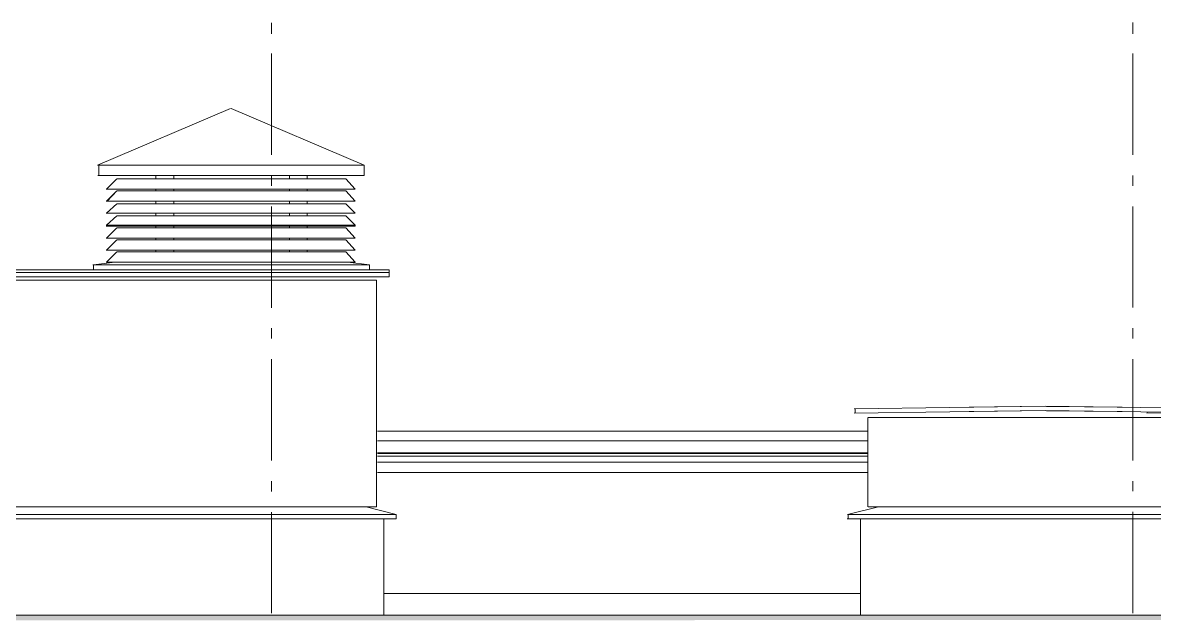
# Model space of a CAD drawing. Header units: millimetres. Extents: x -135211 to 49383, y -8033 to 228499.
# Drawn here: x -13222 to -7641, y 61668 to 64591 of the extents above; entities that cross this region are included whole.
import ezdxf

# ---------------------------------------------------------------- set-up
doc = ezdxf.new("R2010")
doc.units = ezdxf.units.MM
doc.layers.add('PDF _Геометрия', color=7, linetype='Continuous', true_color=0x1d1d1d)
doc.layers.add('PDF _Сплошная заливка', color=7, linetype='Continuous', true_color=0xffffff)

msp = doc.modelspace()

# ---------------------------------------------------------------- hatches: boundary and pattern name
at = {"layer": 'PDF _Сплошная заливка', "transparency": 33554559}
h = msp.add_hatch(color=256, dxfattribs=at)
h.paths.add_polyline_path([(-25691.9, 61763.6), (-25780.5, 61766.9), (-25912.9, 61766.9), (-25912.9, 61742.4), (-25806.2, 61742.4), (-25691.9, 61738.2), (-25581.8, 61734), (-25353.2, 61725.5), (-25243.2, 61721.3), (-25014.6, 61712.8), (-24904.5, 61708.6), (-24676, 61700.1), (-24565.9, 61695.9), (-24451.6, 61691.6), (-24341.5, 61687.4), (-24227.2, 61683.2), (-24117.2, 61679), (-24002.9, 61674.7), (-23892.8, 61670.5), (-23892.8, 61695.9), (-24002.9, 61700.1), (-24117.2, 61704.3), (-24227.2, 61708.6), (-24455.8, 61717), (-24565.9, 61721.3), (-24680.2, 61725.5), (-24790.2, 61729.7), (-25018.8, 61738.2), (-25128.9, 61742.4), (-25243.2, 61746.7), (-25353.2, 61750.9), (-25581.8, 61759.4)])
h.paths.add_polyline_path([(-263.8, 61742.4), (-263.8, 61766.9), (-569.8, 61766.9), (-763.3, 61763.6), (-1017.3, 61759.4), (-1267.1, 61755.1), (-1521.1, 61750.9), (-2020.6, 61742.4), (-2274.5, 61738.2), (-2524.3, 61734), (-2778.3, 61729.7), (-3028, 61725.5), (-3282, 61721.3), (-3781.5, 61712.8), (-4035.5, 61708.6), (-4285.3, 61704.3), (-4539.2, 61700.1), (-5038.7, 61691.6), (-5292.7, 61687.4), (-5542.5, 61683.2), (-5796.5, 61679), (-6046.2, 61674.7), (-6300.2, 61670.5), (-22601.7, 61666.3), (-22601.7, 61640.9), (-6300.2, 61645.1), (-6046.2, 61649.3), (-5796.5, 61653.6), (-5542.5, 61657.8), (-5292.7, 61662), (-5038.7, 61666.3), (-4539.2, 61674.7), (-4285.3, 61679), (-4035.5, 61683.2), (-3781.5, 61687.4), (-3282, 61695.9), (-3028, 61700.1), (-2778.3, 61704.3), (-2524.3, 61708.6), (-2274.5, 61712.8), (-2020.6, 61717), (-1521.1, 61725.5), (-1267.1, 61729.7), (-1017.3, 61734), (-763.3, 61738.2), (-513.6, 61742.4)])

# ---------------------------------------------------------------- linework, layer by layer
at = {"layer": 'PDF _Геометрия', "color": 7, "lineweight": 9}
for points in [[(-11994.3, 64535.5), (-11994.3, 64590.6)], [(-7747.7, 64535.8), (-7747.7, 64590.9)], [(-11994.3, 63938.6), (-11994.3, 64438.2)], [(-7747.7, 63938.9), (-7747.7, 64438.5)], [(-11538, 63888.4), (-12194.2, 64167.8), (-11538, 63888.4), (-11538, 63837.5), (-11571.6, 63837.5)], [(-12850.3, 63888.4), (-11538, 63888.4), (-11538, 63837.5), (-12850.3, 63837.5)], [(-12810.3, 63837), (-12844.2, 63837)], [(-12757.6, 63820.7), (-12808.6, 63769.8)], [(-11625.8, 63820.5), (-12755.8, 63820.5)], [(-12564.6, 63820.4), (-12564.6, 63837.3)], [(-12476.9, 63837.5), (-12476.9, 63820.5)], [(-11994.3, 63786.2), (-11994.3, 63837)], [(-11906.5, 63820.2), (-11906.5, 63837.1)], [(-11818.8, 63837.3), (-11818.8, 63820.3)], [(-11581.9, 63769.9), (-11628.2, 63820.8)], [(-7747.7, 63786.5), (-7747.7, 63837.3)], [(-12757.6, 63761.4), (-12808.6, 63710.6)], [(-12804.2, 63710.1), (-12757.6, 63761)], [(-12801.5, 63769.1), (-12801.5, 63769.1)], [(-11625.8, 63761.2), (-12755.8, 63761.2)], [(-12564.6, 63761.2), (-12564.6, 63769.6)], [(-12476.9, 63769.7), (-12476.9, 63761.3)], [(-11906.5, 63760.9), (-11906.5, 63769.4)], [(-11818.8, 63769.5), (-11818.8, 63761)], [(-11581.9, 63710.7), (-11628.2, 63761.5)], [(-11581.9, 63769.9), (-11581.9, 63769.9)], [(-12757.6, 63697.9), (-12808.6, 63651.3)], [(-12801.5, 63709.9), (-12801.5, 63709.9)], [(-11625.8, 63697.8), (-12755.8, 63697.8)], [(-12564.6, 63697.7), (-12564.6, 63710.3)], [(-12476.9, 63710.4), (-12476.9, 63697.8)], [(-11994.3, 63185.1), (-11994.3, 63684.6)], [(-11906.5, 63697.4), (-11906.5, 63710.2)], [(-11818.8, 63710.2), (-11818.8, 63697.6)], [(-11581.9, 63651.4), (-11628.2, 63698)], [(-11581.9, 63710.7), (-11581.9, 63710.7)], [(-7747.7, 63185.5), (-7747.7, 63684.9)], [(-12757.6, 63638.7), (-12808.6, 63592)], [(-12801.5, 63650.7), (-12801.5, 63650.7)], [(-11625.8, 63638.5), (-12755.8, 63638.5)], [(-12564.6, 63638.4), (-12564.6, 63651)], [(-12476.9, 63651.2), (-12476.9, 63638.5)], [(-11906.5, 63638.2), (-11906.5, 63650.9)], [(-11818.8, 63651), (-11818.8, 63638.3)], [(-11581.9, 63592.2), (-11628.2, 63638.8)], [(-11581.9, 63651.4), (-11581.9, 63651.4)], [(-12809.4, 63587.9), (-11581.9, 63587.9), (-11581.9, 63592.2), (-12809.4, 63592.2)], [(-12757.6, 63579.4), (-12808.6, 63528.6)], [(-12801.5, 63591.3), (-12801.5, 63587.1)], [(-11625.8, 63579.2), (-12755.8, 63579.2)], [(-12564.6, 63579.1), (-12564.6, 63587.6)], [(-12476.9, 63587.7), (-12476.9, 63579.2)], [(-11906.5, 63578.9), (-11906.5, 63587.4)], [(-11818.8, 63587.5), (-11818.8, 63579)], [(-11581.9, 63528.7), (-11628.2, 63579.5)], [(-12757.6, 63520.1), (-12808.6, 63469.3)], [(-12801.5, 63527.9), (-12801.5, 63527.9)], [(-11625.8, 63519.9), (-12755.8, 63519.9)], [(-12564.6, 63519.8), (-12564.6, 63528.3)], [(-12476.9, 63528.4), (-12476.9, 63519.9)], [(-11906.5, 63519.7), (-11906.5, 63528.1)], [(-11818.8, 63528.2), (-11818.8, 63519.7)], [(-11581.9, 63469.4), (-11628.2, 63520.2)], [(-11581.9, 63528.7), (-11581.9, 63528.7)], [(-12757.6, 63460.9), (-12808.6, 63410)], [(-12801.5, 63468.6), (-12801.5, 63468.6)], [(-11625.8, 63460.6), (-12755.8, 63460.6)], [(-12564.6, 63460.6), (-12564.6, 63469)], [(-12476.9, 63469.1), (-12476.9, 63460.7)], [(-11906.5, 63460.3), (-11906.5, 63468.8)], [(-11818.8, 63469), (-11818.8, 63460.5)], [(-11581.9, 63410.1), (-11628.2, 63461)], [(-11581.9, 63469.4), (-11581.9, 63469.4)], [(-12875, 63397.2), (-11511.7, 63397.2)], [(-12766.4, 63409.6), (-12872.1, 63396.9)], [(-12871.7, 63396.8), (-12871.7, 63371.4)], [(-12801.5, 63409.3), (-12801.5, 63409.3)], [(-11617.7, 63409.9), (-11511.7, 63397.2), (-11511.7, 63371.8)], [(-11581.9, 63410.1), (-11581.9, 63410.1)], [(-13815.2, 63359.2), (-11415.2, 63359.2), (-11415.2, 63371.9), (-13815.2, 63371.9)], [(-11415.2, 63350.7), (-11415.2, 63338), (-13815.2, 63338), (-11415.2, 63338), (-11415.2, 63359.2)], [(-11581.9, 63321.3), (-13753.3, 63321.3)], [(-11582.7, 63321.3), (-11476.6, 63321.3), (-11476.6, 62203.8), (-11582.7, 62203.8)], [(-11994.3, 63032.7), (-11994.3, 63083.5)], [(-7747.7, 63033.1), (-7747.7, 63083.9)], [(-11994.3, 62431.6), (-11994.3, 62931.1)], [(-7747.7, 62432), (-7747.7, 62931.5)], [(-9121.8, 62686.2), (-8177.6, 62698.9), (-8554.2, 62694.7)], [(-8554.2, 62673.5), (-8177.6, 62677.7), (-9121.8, 62665.1)], [(-9116.4, 62664.4), (-9116.4, 62685.6)], [(-8178.5, 62699), (-7238.8, 62686.3), (-7238.8, 62665.1), (-8178.5, 62677.9)], [(-8172.7, 62698.4), (-7800.3, 62694.2)], [(-7800.3, 62673), (-8172.7, 62677.2)], [(-7458.1, 62669.3), (-7678, 62665.1)], [(-7677.5, 62664.9), (-7677.5, 62669.2)], [(-9055, 62643.5), (-9055, 62203.3)], [(-7396.7, 62643.2), (-9052.3, 62643.2)], [(-9055, 62575.8), (-11472.5, 62575.8)], [(-9055, 62529.2), (-11472.5, 62529.2)], [(-9055, 62470), (-11472.5, 62470)], [(-11472.5, 62465.7), (-9055, 62465.7)], [(-11472.5, 62453), (-9055, 62453)], [(-11994.3, 62279.2), (-11994.3, 62330)], [(-7747.7, 62279.6), (-7747.7, 62330.4)], [(-11384.6, 62144.1), (-11380.1, 62144.1), (-11380.1, 62165.3), (-11528.1, 62203.4), (-11380.1, 62165.3), (-11380.1, 62144.1), (-13848, 62144.1)], [(-13848, 62165.3), (-11380.1, 62165.3)], [(-13753.3, 62203.7), (-11581.9, 62203.7)], [(-11994.3, 61678), (-11994.3, 62177.5)], [(-7207.5, 62144.3), (-7203.7, 62144.3), (-7203.7, 62165.5), (-7356, 62203.6), (-7203.7, 62165.5), (-7203.7, 62144.3), (-9154.8, 62144.3)], [(-9154.8, 62165.5), (-7203.7, 62165.5)], [(-9052.3, 62203), (-7396.7, 62203)], [(-7747.7, 61678.4), (-7747.7, 62178)], [(-11441.5, 61670.3), (-11441.5, 62144.4)], [(-9156.1, 62144.4), (-9151.5, 62144.4)], [(-9090.1, 61670), (-9090.1, 62144.1)], [(-11439.2, 61775.9), (-9090.1, 61775.9)], [(-6291.2, 61669.5), (-22594.1, 61669.5)]]:
    msp.add_lwpolyline(points, dxfattribs=at)
for points in [[(-12852.4, 63888.6), (-12196.1, 64167.9)], [(-12845.4, 63837), (-12845.4, 63887.8)], [(-12809.4, 63769.9), (-11581.9, 63769.9)], [(-12809.4, 63710.7), (-11581.9, 63710.7)], [(-12809.4, 63651.4), (-11581.9, 63651.4)], [(-12809.4, 63528.7), (-11581.9, 63528.7)], [(-12809.4, 63469.4), (-11581.9, 63469.4)], [(-12809.4, 63410.1), (-11581.9, 63410.1)], [(-11472.5, 62423.4), (-9055, 62423.4)], [(-11472.5, 62372.6), (-9055, 62372.6)], [(-9002.3, 62203.6), (-9154.7, 62165.5)], [(-9151.5, 62165.1), (-9151.5, 62143.9)]]:
    msp.add_lwpolyline(points, close=True, dxfattribs=at)
at = {"layer": 'PDF _Геометрия', "color": 7, "lineweight": 20}
msp.add_lwpolyline([(-6291.2, 61669.5), (-22594.1, 61669.5)], dxfattribs=at)

doc.saveas('drawing.dxf')
